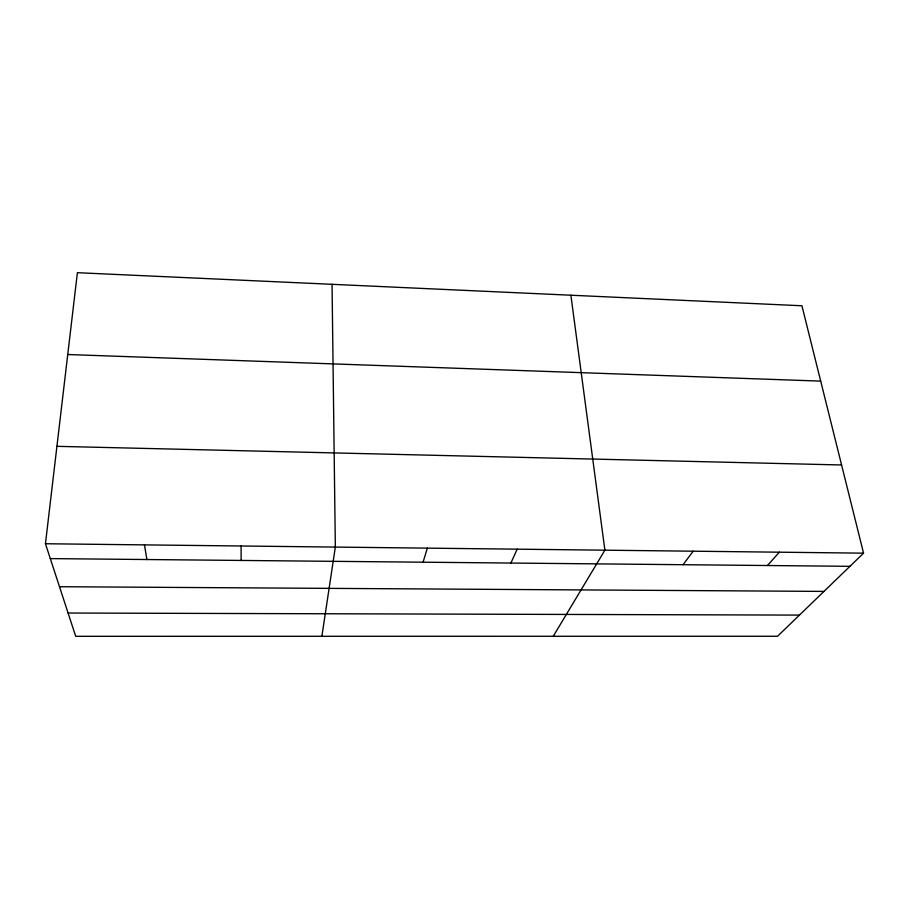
<?xml version="1.0" encoding="UTF-8"?>
<svg xmlns="http://www.w3.org/2000/svg" width="909" height="909" viewBox="0 0 909 909"><rect width="100%" height="100%" fill="white"/><g stroke="black" fill="none" stroke-linecap="round" stroke-linejoin="round"><path stroke-width="1.36" d="M45.45 543.741L77.39 272.689L801.931 305.765L863.55 553.161L777.547 636.255L75.697 636.311L45.45 543.741L863.55 553.161M321.877 636.289L335.341 547.082L332.046 284.312M423.071 562.205L427.344 548.138M510.881 563.046L517.176 549.172M553.251 636.277L604.894 550.184L570.886 295.22M683.057 564.705L693.169 551.195M767.446 565.523L779.365 552.183M68.095 613.03L799.443 615.098M59.494 586.714L823.963 591.407M50.302 558.603L849.926 566.318M56.926 446.33L841.586 464.976M67.755 354.521L820.702 381.121M144.474 544.877L146.883 559.535M241.078 545.991L241.146 560.444"/></g></svg>
